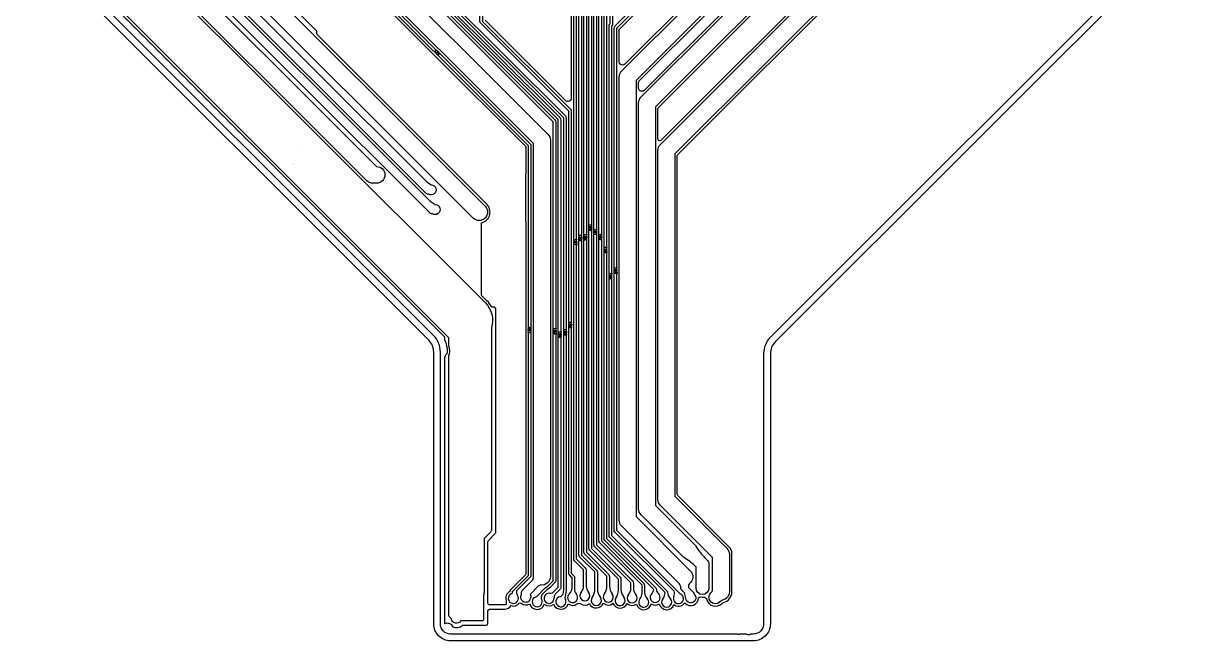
# Model space of a CAD drawing. Extents: x -945 to -170, y -475 to 73.
# Drawn here: x -876.68 to -842.2, y -420.79 to -402.44 of the extents above; entities that cross this region are included whole.
import ezdxf

# ---------------------------------------------------------------- set-up
doc = ezdxf.new("R2010")
doc.units = 0
for name, color, linetype in [('bak_bak_btr2-bcq8108', 11, 'Continuous'), ('bak_outline', 7, 'Continuous'), ('biaozhu1', 4, 'Continuous'), ('quyukuang', 5, 'Continuous')]:
    doc.layers.add(name, color=color, linetype=linetype)

msp = doc.modelspace()

# ---------------------------------------------------------------- linework, layer by layer
at = {"layer": 'bak_bak_btr2-bcq8108'}
msp.add_line((-855.19, -420.59), (-855.398, -420.59), dxfattribs=at)
at = {"layer": 'bak_bak_btr2-bcq8108', "linetype": 'Continuous'}
for points in [[(-842.404, -329.098), (-842.404, -346.279), (-842.404, -346.279), (-842.404, -382.831), (-842.404, -382.831), (-842.404, -399.357, -0.198968), (-842.638, -399.923), (-854.48, -411.764, 0.198851), (-854.685, -412.259), (-854.685, -420.29, -0.414221), (-854.985, -420.59), (-855.078, -420.59)], [(-863.484, -364.551), (-863.484, -381.304, -0.189594), (-863.51, -381.363), (-863.902, -381.755, 0.184804), (-863.905, -381.763), (-863.905, -383.751, -0.18995), (-863.931, -383.81), (-864.389, -384.268, 0.184991), (-864.393, -384.277), (-864.393, -401.797, 0.158343), (-864.39, -401.804), (-860.883, -405.311, -0.198842), (-860.857, -405.373), (-860.857, -419.003, -0.188641), (-860.883, -419.062), (-861.046, -419.223), (-861.132, -419.288), (-861.272, -419.429, 0.169044), (-861.284, -419.549)], [(-863.334, -364.616), (-863.334, -381.363, -0.198858), (-863.36, -381.425), (-863.752, -381.817, 0.248541), (-863.756, -381.829), (-863.756, -383.81, -0.197235), (-863.781, -383.872), (-864.24, -384.33, 0.247929), (-864.243, -384.342), (-864.243, -401.734, 0.182101), (-864.24, -401.742), (-860.733, -405.249, -0.205875), (-860.708, -405.314), (-860.708, -419.215, -0.223104), (-860.722, -419.244), (-860.851, -419.373, 0.202288), (-860.909, -419.517)], [(-863.185, -364.675), (-863.185, -381.425, -0.197344), (-863.21, -381.487), (-863.602, -381.879, 0.184804), (-863.606, -381.887), (-863.606, -383.872, -0.198382), (-863.631, -383.934), (-864.09, -384.392, 0.184804), (-864.094, -384.401), (-864.094, -401.665, 0.182154), (-864.09, -401.673), (-860.572, -405.192, -0.187725), (-860.549, -405.251), (-860.549, -419.289), (-860.569, -419.424, -0.091742), (-860.573, -419.437, 0.232369), (-860.57, -419.562)], [(-866.672, -367.11), (-866.672, -380.389, -0.198795), (-866.697, -380.451), (-868.129, -381.883), (-868.129, -383.726, 0.185337), (-868.125, -383.734), (-867.863, -383.996, -0.196529), (-867.839, -384.058), (-867.839, -400.091, 0.184782), (-867.835, -400.099), (-867.557, -400.377, 0.210061), (-867.547, -400.38), (-867.29, -400.381, -0.193505), (-867.23, -400.406), (-861.619, -406.017, -0.196864), (-861.595, -406.078), (-861.595, -418.843, -0.191846), (-861.62, -418.902), (-862.024, -419.306, 0.203541), (-861.994, -419.447)], [(-850.588, -375.67), (-850.588, -381.563, 0.100245), (-850.562, -381.69), (-850.544, -381.775), (-850.544, -381.974, -0.38194), (-850.594, -382.019), (-850.748, -382.019, 0.414253), (-850.798, -382.069), (-850.798, -383.491, -0.485524), (-850.71, -383.625, 0.080576), (-850.727, -383.728), (-850.727, -386.925, 0.116199), (-850.693, -387.071), (-850.693, -388.964, -0.198855), (-850.707, -389), (-852.438, -390.731, 0.198757), (-852.453, -390.766), (-852.453, -400.634), (-857.739, -405.921, -0.198874), (-857.775, -405.935, -0.414095), (-857.825, -405.885)], [(-855.458, -420.59), (-863.985, -420.59, -0.414221), (-864.285, -420.29), (-864.285, -412.209, 0.198851), (-864.49, -411.714), (-876.244, -399.96, -0.19884), (-876.478, -399.395), (-876.478, -382.857), (-876.478, -382.857)], [(-863.376, -383.363), (-863.376, -382.857), (-862.768, -382.857), (-862.768, -383.363), (-862.969, -383.363, 0.401783), (-863.035, -383.426), (-863.035, -402.381), (-860.425, -404.991, -0.198918), (-860.399, -405.053), (-860.399, -418.775, 0.25647), (-860.393, -418.786), (-860.324, -418.855, -0.198842), (-860.299, -418.917), (-860.299, -419.233, 0.198347), (-860.246, -419.406)], [(-862.318, -383.363), (-862.318, -382.857), (-861.71, -382.857), (-861.71, -383.363), (-861.913, -383.363, 0.407709), (-861.976, -383.43), (-861.976, -398.867, 0.257422), (-861.97, -398.878), (-860.275, -400.574, -0.198842), (-860.249, -400.635), (-860.249, -418.352, 0.256644), (-860.244, -418.363), (-859.982, -418.625, -0.19904), (-859.956, -418.687), (-859.956, -419.162, 0.176902), (-859.885, -419.346)], [(-861.259, -383.363), (-861.259, -382.857), (-860.651, -382.857), (-860.651, -383.363), (-860.852, -383.363, 0.409137), (-860.917, -383.428), (-860.917, -399.25, 0.182101), (-860.914, -399.258), (-860.123, -400.05, -0.187718), (-860.099, -400.109), (-860.099, -418.237, 0.182101), (-860.096, -418.245), (-859.646, -418.696, -0.187718), (-859.622, -418.755), (-859.622, -419.238, 0.158214), (-859.533, -419.5)], [(-860.2, -383.363), (-860.2, -383.359, -0.207171), (-860.2, -383.332), (-860.2, -382.857), (-859.592, -382.857), (-859.592, -383.363), (-859.992, -383.363, 0.458398), (-860.058, -383.439, -0.079032), (-860.058, -383.49), (-860.058, -399.897, 0.182718), (-860.054, -399.906), (-859.973, -399.988, -0.187872), (-859.95, -400.047), (-859.95, -418.152, 0.182479), (-859.946, -418.16), (-859.285, -418.822, -0.187872), (-859.262, -418.881), (-859.262, -419.164, 0.167098), (-859.182, -419.395)], [(-873.063, -383.428, 0.164742), (-873.022, -383.626, -0.169097), (-872.968, -383.781), (-872.968, -399.914), (-866.186, -406.695, -1), (-866.184, -407.195), (-866.29, -407.195, -0.203229), (-866.469, -407.119), (-873.389, -400.199, -0.206463), (-873.468, -400.017), (-873.468, -383.781, -0.121706), (-873.439, -383.664, 0.449908), (-873.6, -383.428), (-873.671, -383.428)], [(-860.455, -419.39, 0.1955), (-860.374, -419.231), (-860.374, -418.917, 0.182253), (-860.377, -418.909), (-860.451, -418.834, -0.187713), (-860.474, -418.775), (-860.474, -405.053, 0.182439), (-860.477, -405.045), (-863.099, -402.423, -0.215455), (-863.11, -402.394), (-863.11, -383.429, 0.420072), (-863.177, -383.363), (-863.376, -383.363)], [(-860.104, -419.349, 0.185421), (-860.031, -419.155), (-860.031, -418.687, 0.182011), (-860.034, -418.678), (-860.301, -418.412, -0.187837), (-860.324, -418.352), (-860.324, -400.635, 0.182253), (-860.327, -400.627), (-862.028, -398.926, -0.187841), (-862.051, -398.867), (-862.051, -383.427, 0.390881), (-862.114, -383.363), (-862.318, -383.363)], [(-859.777, -419.502, 0.157547), (-859.697, -419.239), (-859.697, -418.755, 0.256862), (-859.703, -418.744), (-860.149, -418.298, -0.198714), (-860.174, -418.237), (-860.174, -400.109, 0.256862), (-860.18, -400.098), (-860.967, -399.312, -0.198714), (-860.992, -399.25), (-860.992, -383.429, 0.420072), (-861.059, -383.363), (-861.259, -383.363)], [(-859.416, -419.396, 0.167285), (-859.337, -419.164), (-859.337, -418.881, 0.257493), (-859.342, -418.871), (-859.999, -418.214, -0.198714), (-860.025, -418.152), (-860.025, -400.047, 0.25734), (-860.03, -400.036), (-860.107, -399.959, -0.198751), (-860.133, -399.898), (-860.133, -383.425, 0.187688), (-860.182, -383.377, -0.155225), (-860.198, -383.363), (-860.2, -383.363)], [(-862.187, -419.396, 0.068695), (-862.146, -419.367), (-862.146, -419.338, -0.199313), (-862.135, -419.312), (-861.673, -418.85, 0.223307), (-861.669, -418.84), (-861.669, -406.076, 0.219554), (-861.674, -406.067), (-867.283, -400.459, 0.227416), (-867.293, -400.455), (-867.551, -400.455, -0.198261), (-867.612, -400.428), (-867.888, -400.152, -0.2029), (-867.914, -400.089), (-867.914, -384.056, 0.217265), (-867.918, -384.046), (-868.178, -383.787, -0.203165), (-868.204, -383.724)], [(-860.736, -419.481, 0.042464), (-860.713, -419.474), (-860.642, -419.402), (-860.624, -419.281), (-860.624, -405.251, 0.256862), (-860.629, -405.24), (-864.143, -401.726, -0.198751), (-864.169, -401.665), (-864.169, -384.401)], [(-859.125, -417.501), (-859.125, -402.589, -0.198846), (-859.1, -402.527), (-855.349, -398.777)], [(-855.285, -398.818), (-859.047, -402.58, 0.184653), (-859.05, -402.588), (-859.05, -417.504, 0.158474), (-859.047, -417.512), (-857.187, -419.371, -0.130342), (-857.177, -419.388, 0.016886), (-857.165, -419.393)], [(-854.827, -399.68), (-858.805, -403.658, -0.182587), (-858.873, -403.684, -0.414018), (-858.975, -403.582), (-858.975, -402.636, -0.198855), (-858.96, -402.601), (-855.231, -398.872, 0.198403)], [(-859.068, -419.504, 0.17077), (-858.998, -419.273), (-858.998, -418.962, 0.257381), (-859.004, -418.951), (-859.849, -418.106, -0.19893), (-859.875, -418.044), (-859.875, -399.808)], [(-859.8, -399.807), (-859.8, -418.044, 0.182429), (-859.797, -418.052), (-858.947, -418.903, -0.187936), (-858.923, -418.962), (-858.923, -419.275, 0.169473), (-858.835, -419.498)], [(-859.725, -417.934), (-859.725, -399.867, -0.18829)], [(-859.65, -399.872), (-859.65, -417.934, 0.182154), (-859.647, -417.942), (-858.578, -419.011, -0.206035), (-858.553, -419.075), (-858.553, -419.238, 0.195938), (-858.482, -419.412)], [(-854.324, -399.992), (-858.475, -404.143), (-858.475, -417.1), (-856.862, -418.713, -0.453135), (-856.887, -419.088, 0.278743), (-856.915, -419.205), (-856.776, -419.345, -0.172889), (-856.747, -419.406, -1.489853), (-856.998, -419.525, 0.092421), (-857.039, -419.369), (-857.109, -419.299, -0.093837), (-857.131, -419.269, -0.195622), (-857.137, -419.251, -0.063305), (-857.14, -419.226), (-857.14, -419.217, 0.12109), (-857.195, -419.085, -0.028197), (-857.215, -419.067), (-858.899, -417.383, -0.203229), (-858.975, -417.203), (-858.975, -404.039, -0.199008), (-858.902, -403.862), (-854.751, -399.711)], [(-875.702, -400.219), (-864.174, -411.748, -0.198811), (-864.16, -411.784), (-864.16, -411.85, -0.103124), (-864.084, -412.209, -0.255911), (-864.131, -412.294, 0.096153), (-864.16, -412.362), (-864.16, -420.272), (-864.15, -420.281, -0.493422), (-863.93, -420.37, 0.303709), (-863.625, -420.326), (-862.925, -420.326, 0.41407), (-862.875, -420.276), (-862.875, -419.901, -0.414107), (-862.825, -419.851), (-862.38, -419.851, 0.25426), (-862.187, -419.746, 0.305694), (-861.945, -419.674, -0.311696), (-861.887, -419.674, 0.350464), (-861.634, -419.687, 0.741911), (-861.201, -419.704, 0.353672), (-860.917, -419.706, 0.723009), (-860.488, -419.692, 0.349149), (-860.236, -419.696, -0.333204), (-860.113, -419.694, 0.352141), (-859.859, -419.682, 0.660997), (-859.444, -419.671, -0.017095), (-859.441, -419.673, 0.403237), (-859.16, -419.676, 0.673346), (-858.741, -419.684, 0.343208), (-858.464, -419.704, 0.774408), (-858.027, -419.693, 0.290749), (-857.785, -419.69, 0.755222), (-857.35, -419.715, 0.419904), (-857.031, -419.668, -0.035599), (-857.017, -419.667, 0.693315), (-856.622, -419.515, -0.21003), (-856.545, -419.487, 0.069729), (-856.471, -419.489, -0.327558), (-856.374, -419.56, 0.596034), (-855.92, -419.679, -0.006177), (-855.875, -419.652, 0.345031), (-855.627, -419.335), (-855.627, -418.214, 0.199064), (-855.723, -417.984), (-857.235, -416.472, -0.198874), (-857.249, -416.437), (-857.249, -406.372, -0.198856), (-857.235, -406.337), (-851.897, -400.999, 0.198913)], [(-873.542, -400.152), (-862.957, -410.738, -0.278483), (-862.771, -411.49), (-862.771, -417.517, -0.199195), (-862.785, -417.553), (-862.987, -417.754), (-862.987, -419.315, -0.062659), (-863.003, -419.439), (-863.003, -420.148, -0.414254), (-863.053, -420.198), (-863.682, -420.198, -0.707315), (-863.959, -420.14), (-864.017, -420.082, -0.198628), (-864.032, -420.047), (-864.032, -412.308, -0.114334), (-864.026, -412.286, 0.113457), (-864.009, -412.209, 0.052935), (-864.031, -412.004, -0.047182), (-864.032, -411.995), (-864.032, -411.784), (-875.574, -400.24)], [(-866.775, -400.048), (-861.093, -405.73, -0.202686), (-861.02, -405.91), (-861.02, -418.884, -0.45308), (-861.303, -419.131, 0.049894), (-861.377, -419.17), (-861.623, -419.416, -0.383065), (-861.662, -419.612, -0.41448), (-861.842, -419.612, -0.389665), (-861.879, -419.412), (-861.879, -419.37, -0.207781), (-861.842, -419.276), (-861.544, -418.978, -0.038584), (-861.542, -418.975, 0.113022), (-861.517, -418.923, -0.039186), (-861.52, -418.884), (-861.52, -406.01), (-867.156, -400.374, -0.123658)], [(-853.286, -400.306), (-857.9, -404.92), (-857.9, -416.765), (-856.733, -417.932, -0.060932), (-856.695, -417.98, 0.061466), (-856.427, -418.322), (-856.369, -418.38, -0.203851), (-856.311, -418.518), (-856.311, -419.224, -1), (-856.692, -419.224), (-856.692, -418.597), (-856.7, -418.588, 0.060826), (-857.039, -418.323, -0.01084), (-857.046, -418.319, -0.052705), (-857.086, -418.286), (-858.324, -417.048, -0.203366), (-858.4, -416.869), (-858.4, -404.816, -0.199042), (-858.327, -404.639), (-853.713, -400.026)], [(-853.789, -399.994), (-858.225, -404.431, -0.198619), (-858.297, -404.46, -0.399993), (-858.399, -404.363), (-858.399, -404.191, -0.158947), (-858.388, -404.162), (-854.27, -400.045, 0.198921)], [(-867.24, -400.608), (-861.76, -406.088, -0.198874), (-861.745, -406.124), (-861.745, -406.909), (-861.756, -406.92), (-861.756, -408.335), (-861.745, -408.335), (-861.745, -418.794, -0.198804), (-861.76, -418.829), (-862.188, -419.258, 0.177182), (-862.221, -419.328, 0.367925), (-862.334, -419.599), (-862.334, -419.712, -0.116434), (-862.38, -419.723), (-862.825, -419.723, -0.414228), (-862.875, -419.673), (-862.875, -418.86), (-862.875, -418.86), (-862.875, -417.844, -0.199174), (-862.861, -417.809), (-862.657, -417.606, 0.199058), (-862.643, -417.571), (-862.643, -410.928, 0.414095), (-862.693, -410.878), (-862.759, -410.878, 0.073391), (-862.903, -410.684), (-863.053, -410.534, -0.199149), (-863.068, -410.499), (-863.068, -408.37), (-863.033, -408.358, 0.557079), (-862.906, -407.819), (-867.94, -402.783, -0.198918), (-867.955, -402.748), (-867.955, -402.701, 0.198845), (-867.969, -402.666), (-870.319, -400.316, -0.198901)], [(-858.359, -419.542, 0.200614), (-858.297, -419.367), (-858.297, -419.136, 0.182253), (-858.3, -419.128), (-859.552, -417.876, -0.187688), (-859.575, -417.817), (-859.575, -400.331)], [(-859.5, -400.33), (-859.5, -417.817, 0.256777), (-859.494, -417.828), (-858.248, -419.074, -0.198842), (-858.222, -419.136), (-858.222, -419.368, 0.191018), (-858.148, -419.529)], [(-857.825, -405.885), (-857.825, -404.972, -0.19899), (-857.81, -404.937), (-853.233, -400.359, 0.198779)], [(-860.4, -400.682), (-860.4, -404.663, -0.66829), (-860.574, -404.735), (-862.959, -402.35)], [(-858.006, -419.387, 0.201185), (-857.946, -419.261), (-859.4, -417.808, -0.198728), (-859.425, -417.746), (-859.425, -400.894)], [(-859.35, -400.893), (-859.35, -417.746, 0.182101), (-859.347, -417.754), (-857.882, -419.22, -0.245364), (-857.871, -419.253, 0.212768), (-857.811, -419.387)], [(-851.95, -400.946), (-857.325, -406.32), (-857.325, -416.489), (-855.779, -418.035, -0.203229), (-855.703, -418.214), (-855.703, -419.335, -0.356392), (-855.903, -419.58, 0.008598), (-855.968, -419.619, -1.046714), (-856.25, -419.362), (-856.224, -419.337, 0.199282), (-856.203, -419.283), (-856.203, -418.318), (-857.749, -416.772, -0.203229), (-857.825, -416.592), (-857.825, -406.221, -0.202686), (-857.752, -406.04), (-852.377, -400.665)], [(-861.465, -419.491, -0.088333), (-861.453, -419.485, 0.043863), (-861.423, -419.474), (-861.179, -419.23), (-861.09, -419.163), (-860.936, -419.009, 0.243992), (-860.932, -418.998), (-860.932, -405.373, 0.182253), (-860.935, -405.365), (-864.443, -401.858, -0.205876), (-864.468, -401.794)], [(-861.046, -419.379, 0.199646), (-860.904, -419.32), (-860.783, -419.2), (-860.783, -405.31, 0.158161), (-860.786, -405.303), (-864.293, -401.796, -0.193268), (-864.318, -401.736, -0.013645), (-864.318, -401.734)], [(-859.275, -402.526, -0.198156), (-859.25, -402.466, 0.181225), (-859.247, -402.459), (-859.247, -401.775, -0.198799)], [(-859.172, -401.774), (-859.172, -402.458, -0.198014), (-859.197, -402.519, 0.18246), (-859.2, -402.526), (-859.2, -417.658, 0.182479), (-859.197, -417.666), (-857.55, -419.313, -0.215443), (-857.539, -419.342, 0.211168), (-857.458, -419.535)], [(-857.677, -419.543, 0.198057), (-857.614, -419.355), (-859.249, -417.72, -0.198714), (-859.275, -417.658), (-859.275, -402.526)], [(-857.351, -419.473, 0.199913), (-857.345, -419.319), (-859.1, -417.565, -0.206035), (-859.125, -417.501)], [(-858.697, -419.411, 0.19306), (-858.628, -419.238), (-858.628, -419.072, 0.15785), (-858.631, -419.064), (-859.7, -417.996, -0.193366), (-859.725, -417.936, -0.013539), (-859.725, -417.934)]]:
    msp.add_lwpolyline(points, format="xyb", dxfattribs=at)
for points in [[(-872.654, -383.466), (-872.654, -382.96), (-872.046, -382.96), (-872.046, -383.466), (-872.161, -383.466, 0.424209), (-872.223, -383.531), (-872.223, -400.088), (-864.585, -407.726), (-864.438, -407.826, -1.306448), (-864.523, -408.103, -0.181971), (-864.605, -408.066), (-872.438, -400.233, -0.20509), (-872.477, -400.141), (-872.477, -383.527, 0.415409), (-872.541, -383.466)], [(-871.718, -400.435), (-871.718, -384.115, -0.203507), (-871.681, -384.022), (-871.217, -383.558, 0.655002), (-871.259, -383.451), (-871.345, -383.451), (-871.345, -382.945), (-870.737, -382.945), (-870.737, -383.451), (-870.851, -383.451, 0.421851), (-870.914, -383.515), (-870.914, -383.559, -0.201937), (-870.95, -383.65), (-871.464, -384.165), (-871.464, -400.382), (-864.702, -407.145), (-864.56, -407.24, -1.309504), (-864.644, -407.517, -0.182563), (-864.726, -407.48), (-871.679, -400.526, -0.20508)], [(-871.083, -400.351), (-871.083, -383.992, -0.35049), (-870.888, -383.748, -0.103809), (-870.873, -383.744, 0.124743), (-870.706, -383.686), (-870.47, -383.45, 0.193365), (-870.451, -383.407), (-870.451, -382.919), (-869.843, -382.919), (-869.843, -383.425), (-870.062, -383.425, 0.185261), (-870.104, -383.443), (-870.565, -383.903, 0.19904), (-870.583, -383.948, -0.084276), (-870.585, -383.96, -0.032278), (-870.583, -383.992), (-870.583, -400.247), (-862.959, -407.873, -1), (-863.313, -408.226), (-871.007, -400.53, -0.203229)]]:
    msp.add_lwpolyline(points, format="xyb", close=True, dxfattribs=at)
at = {"layer": 'bak_bak_btr2-bcq8108'}
for centre, start, end in [((-862.119, -419.53), 116.8128, 33.627), ((-861.41, -419.63), 111.6609, 32.829), ((-861.058, -419.529), 85.1641, 4.4297), ((-860.705, -419.628), 101.9961, 25.9751), ((-860.359, -419.505), 129.8375, 41.1461), ((-859.994, -419.45), 137.4409, 43.6486), ((-859.654, -419.588), 145.242, 36.0208), ((-859.299, -419.489), 141.4657, 38.7213), ((-858.949, -419.595), 142.7338, 40.4276), ((-858.59, -419.516), 135.3843, 43.6907), ((-858.247, -419.642), 138.0491, 48.7836), ((-857.908, -419.501), 130.668, 49.6864), ((-857.564, -419.641), 139.0236, 44.805), ((-857.214, -419.535), 155.5377, 70.9946), ((-855.428, -420.443), 258.4026, 281.5974), ((-855.134, -420.451), 247.8829, 292.1171)]:
    msp.add_arc(centre, 0.15, start, end, dxfattribs=at)
at = {"layer": 'bak_outline', "linetype": 'Continuous'}
msp.add_lwpolyline([(-842.204, -329.098), (-842.204, -399.357, -0.198916), (-842.497, -400.064), (-854.338, -411.905, 0.198918), (-854.485, -412.259), (-854.485, -420.29, -0.414216), (-854.985, -420.79), (-863.985, -420.79, -0.414364), (-864.485, -420.29), (-864.485, -412.209, 0.19873), (-864.631, -411.856), (-876.385, -400.102, -0.198916), (-876.678, -399.395), (-876.678, -329.095, -0.198917)], format="xyb", dxfattribs=at)
at = {"layer": 'biaozhu1'}
for p, q in [((-864.46, -403.282), (-864.42, -403.242)), ((-864.361, -403.381), (-864.321, -403.341)), ((-859.81, -408.507), (-859.834, -408.492)), ((-859.834, -408.492), (-859.834, -408.507)), ((-859.834, -408.507), (-859.81, -408.507)), ((-859.66, -408.64), (-859.684, -408.626)), ((-859.684, -408.626), (-859.684, -408.64)), ((-859.684, -408.64), (-859.66, -408.64)), ((-859.51, -408.787), (-859.534, -408.772)), ((-859.534, -408.772), (-859.534, -408.787)), ((-859.534, -408.787), (-859.51, -408.787)), ((-859.361, -409.171), (-859.385, -409.156)), ((-859.385, -409.156), (-859.385, -409.171)), ((-859.385, -409.171), (-859.361, -409.171)), ((-859.061, -409.786), (-859.085, -409.772)), ((-859.085, -409.772), (-859.085, -409.786)), ((-859.085, -409.786), (-859.061, -409.786)), ((-859.21, -409.95), (-859.234, -409.935)), ((-859.234, -409.935), (-859.234, -409.95)), ((-859.234, -409.95), (-859.21, -409.95)), ((-859.21, -410.02), (-859.234, -410.005)), ((-859.234, -410.005), (-859.234, -410.02)), ((-859.234, -410.02), (-859.21, -410.02)), ((-860.742, -411.741), (-860.742, -411.756)), ((-860.718, -411.756), (-860.742, -411.741)), ((-860.742, -411.756), (-860.718, -411.756))]:
    msp.add_line(p, q, dxfattribs=at)
at = {"layer": 'biaozhu1', "linetype": 'Continuous'}
for points in [[(-864.427, -403.24, -1.523158), (-864.419, -403.232), (-864.407, -403.231, -0.701217), (-864.403, -403.239), (-864.453, -403.289, -1), (-864.46, -403.282)], [(-864.42, -403.242, -0.069186), (-864.421, -403.242), (-864.427, -403.24)], [(-864.357, -403.292), (-864.373, -403.277, -1), (-864.366, -403.27), (-864.344, -403.292, -0.594736), (-864.346, -403.3), (-864.368, -403.305, -1.03398), (-864.421, -403.322)], [(-864.421, -403.316, -0.08095), (-864.421, -403.314), (-864.418, -403.307, -1), (-864.409, -403.311, 0.637807), (-864.391, -403.333)], [(-864.391, -403.333, 0.372943), (-864.376, -403.311), (-864.382, -403.306, -0.594736), (-864.379, -403.297), (-864.357, -403.292)], [(-864.328, -403.339, -1.523158), (-864.32, -403.331), (-864.308, -403.33, -0.701217), (-864.304, -403.338), (-864.354, -403.388, -1), (-864.361, -403.381)], [(-864.321, -403.341, -0.069186), (-864.322, -403.341), (-864.328, -403.339)], [(-859.862, -408.441, -1), (-859.862, -408.431), (-859.806, -408.431)], [(-859.81, -408.425, -1.522268), (-859.799, -408.425), (-859.789, -408.433, -0.70052), (-859.792, -408.441), (-859.862, -408.441)], [(-859.806, -408.431, -0.069267), (-859.807, -408.43), (-859.81, -408.425)], [(-860.312, -408.874, -1), (-860.312, -408.864), (-860.255, -408.864)], [(-860.259, -408.857, -1.522268), (-860.248, -408.857), (-860.239, -408.865, -0.70052), (-860.242, -408.874), (-860.312, -408.874)], [(-860.255, -408.864, -0.069267), (-860.256, -408.862), (-860.259, -408.857)], [(-860.167, -408.888, -0.871219), (-860.121, -408.868, -0.486307), (-860.091, -408.866)], [(-860.162, -408.75, -1), (-860.162, -408.74), (-860.105, -408.74)], [(-860.097, -408.82), (-860.097, -408.798, -1), (-860.087, -408.798), (-860.087, -408.829, -0.595633), (-860.095, -408.833), (-860.114, -408.821, -0.694253), (-860.167, -408.817, -0.095784), (-860.167, -408.815)], [(-860.091, -408.866, -0.461994), (-860.102, -408.904, -0.324969), (-860.121, -408.896, -0.596255), (-860.167, -408.889, -0.095784), (-860.167, -408.888)], [(-860.11, -408.733, -1.522268), (-860.098, -408.733), (-860.089, -408.741, -0.70052), (-860.092, -408.75), (-860.162, -408.75)], [(-860.151, -408.787, -1), (-860.147, -408.797, 0.637699), (-860.15, -408.825)], [(-860.15, -408.825, 0.372906), (-860.124, -408.819), (-860.124, -408.812, -0.595633), (-860.116, -408.808), (-860.097, -408.82)], [(-860.099, -408.871, 0.425409), (-860.114, -408.875), (-860.116, -408.882)], [(-860.105, -408.74, -0.069267), (-860.106, -408.739), (-860.11, -408.733)], [(-860.012, -408.728, -1), (-860.012, -408.718), (-859.956, -408.718)], [(-859.947, -408.798), (-859.947, -408.776, -1), (-859.937, -408.776), (-859.937, -408.807, -0.595633), (-859.945, -408.811), (-859.964, -408.799, -0.694253), (-860.017, -408.795, -0.095784), (-860.017, -408.793)], [(-859.937, -408.86, -0.42058), (-860.013, -408.87), (-860.017, -408.862, -0.095784), (-860.017, -408.86)], [(-859.96, -408.711, -1.522268), (-859.948, -408.711), (-859.939, -408.719, -0.70052), (-859.942, -408.728), (-860.012, -408.728)], [(-860.004, -408.838, -1.487491), (-860.005, -408.849, 0.775711), (-859.986, -408.871)], [(-860.001, -408.765, -1), (-859.997, -408.775, 0.637699), (-860, -408.803)], [(-860, -408.803, 0.372906), (-859.974, -408.797), (-859.974, -408.79, -0.595633), (-859.966, -408.786), (-859.947, -408.798)], [(-859.956, -408.718, -0.069267), (-859.956, -408.717), (-859.96, -408.711)], [(-859.867, -408.576, -0.384765), (-859.822, -408.549, -0.472809), (-859.788, -408.578)], [(-859.788, -408.578, -0.401992), (-859.864, -408.587), (-859.867, -408.578, -0.095784), (-859.867, -408.576)], [(-859.713, -408.574, -1), (-859.713, -408.564), (-859.656, -408.564)], [(-859.713, -408.714, -1), (-859.713, -408.704), (-859.656, -408.704)], [(-859.66, -408.558, -1.522268), (-859.649, -408.558), (-859.639, -408.566, -0.70052), (-859.643, -408.574), (-859.713, -408.574)], [(-859.66, -408.698, -1.522268), (-859.649, -408.698), (-859.639, -408.706, -0.70052), (-859.643, -408.714), (-859.713, -408.714)], [(-859.656, -408.564, -0.069267), (-859.657, -408.563), (-859.66, -408.558)], [(-859.656, -408.704, -0.069267), (-859.657, -408.703), (-859.66, -408.698)], [(-859.563, -408.721, -1), (-859.563, -408.711), (-859.506, -408.711)], [(-859.568, -408.873), (-859.568, -408.833, -0.650111), (-859.559, -408.829), (-859.526, -408.858, 0.341992), (-859.498, -408.858)], [(-859.558, -408.844), (-859.558, -408.873, -1), (-859.568, -408.873)], [(-859.51, -408.704, -1.522268), (-859.499, -408.704), (-859.489, -408.712, -0.70052), (-859.493, -408.721), (-859.563, -408.721)], [(-859.488, -408.862, -0.42173), (-859.532, -408.866), (-859.558, -408.844)], [(-859.498, -408.858, 0.570938), (-859.509, -408.841, -1), (-859.509, -408.831)], [(-859.506, -408.711, -0.069267), (-859.507, -408.71), (-859.51, -408.704)], [(-860.247, -408.944), (-860.247, -408.921, -1), (-860.237, -408.921), (-860.237, -408.953, -0.595633), (-860.245, -408.957), (-860.264, -408.945, -0.694253), (-860.316, -408.94, -0.095784), (-860.317, -408.939)], [(-860.314, -409.002, -1), (-860.31, -408.992), (-860.247, -409.018)], [(-860.247, -409.018), (-860.247, -408.986, -1), (-860.237, -408.986), (-860.237, -409.026, -0.539242), (-860.244, -409.03), (-860.314, -409.002)], [(-860.3, -408.911, -1), (-860.297, -408.92, 0.637699), (-860.299, -408.948)], [(-860.299, -408.948, 0.372906), (-860.273, -408.943), (-860.273, -408.936, -0.595633), (-860.266, -408.931), (-860.247, -408.944)], [(-860.116, -408.882), (-860.114, -408.889, 0.425256), (-860.099, -408.892)], [(-859.413, -409.105, -1), (-859.413, -409.095), (-859.356, -409.095)], [(-859.361, -409.088, -1.522268), (-859.349, -409.088), (-859.34, -409.096, -0.70052), (-859.343, -409.105), (-859.413, -409.105)], [(-859.402, -409.212, -1), (-859.398, -409.222, 0.637699), (-859.4, -409.25)], [(-859.356, -409.095, -0.069267), (-859.357, -409.094), (-859.361, -409.088)], [(-859.348, -409.245), (-859.348, -409.223, -1), (-859.338, -409.223), (-859.338, -409.254, -0.595633), (-859.346, -409.258), (-859.365, -409.246, -0.694253), (-859.418, -409.242, -0.095784), (-859.418, -409.24)], [(-859.4, -409.25, 0.372906), (-859.375, -409.244), (-859.375, -409.237, -0.595633), (-859.367, -409.233), (-859.348, -409.245)], [(-859.263, -409.884, -1), (-859.263, -409.874), (-859.206, -409.874)], [(-859.21, -409.867, -1.522268), (-859.199, -409.867), (-859.189, -409.875, -0.70052), (-859.193, -409.884), (-859.263, -409.884)], [(-859.206, -409.874, -0.069267), (-859.207, -409.873), (-859.21, -409.867)], [(-859.113, -409.72, -1), (-859.113, -409.71), (-859.056, -409.71)], [(-859.101, -409.865, 0.819215), (-859.076, -409.839, -0.735195), (-859.072, -409.83), (-859.042, -409.833, -0.388911), (-859.038, -409.838), (-859.038, -409.867, -1), (-859.048, -409.867), (-859.048, -409.843), (-859.063, -409.841, -0.644414), (-859.094, -409.877), (-859.104, -409.875, -0.113002), (-859.106, -409.873), (-859.113, -409.868, -0.127516), (-859.114, -409.866), (-859.118, -409.857, -0.095784), (-859.118, -409.855)], [(-859.061, -409.704, -1.522268), (-859.049, -409.704), (-859.04, -409.712, -0.70052), (-859.043, -409.72), (-859.113, -409.72)], [(-859.102, -409.828, -1), (-859.098, -409.837, 0.637699), (-859.101, -409.865)], [(-859.056, -409.71, -0.069267), (-859.057, -409.709), (-859.061, -409.704)], [(-861.682, -411.499, -0.688679), (-861.648, -411.474), (-861.637, -411.481), (-861.612, -411.502)], [(-861.66, -411.515, -0.328001), (-861.681, -411.501, -0.134382), (-861.682, -411.499)], [(-861.682, -411.577), (-861.682, -411.546, -0.595633), (-861.674, -411.542), (-861.655, -411.554, -1.208225), (-861.612, -411.585)], [(-861.672, -411.555), (-861.672, -411.577, -1), (-861.682, -411.577)], [(-861.68, -411.634, -0.70052), (-861.677, -411.625), (-861.607, -411.625, -1), (-861.607, -411.635), (-861.663, -411.635)], [(-861.672, -411.489, 0.570938), (-861.66, -411.505, -1), (-861.66, -411.515)], [(-861.612, -411.502), (-861.612, -411.473, -1), (-861.602, -411.473), (-861.602, -411.513, -0.650111), (-861.61, -411.517), (-861.643, -411.488, 0.341992), (-861.672, -411.489)], [(-861.619, -411.55, 0.372906), (-861.645, -411.556), (-861.645, -411.563, -0.595633), (-861.653, -411.567), (-861.672, -411.555)], [(-861.612, -411.585), (-861.618, -411.588, -1), (-861.622, -411.578, 0.637699), (-861.619, -411.55)], [(-860.92, -411.521, -1), (-860.92, -411.511), (-860.863, -411.511)], [(-860.855, -411.591), (-860.855, -411.569, -1), (-860.845, -411.569), (-860.845, -411.6, -0.595633), (-860.853, -411.605), (-860.872, -411.592, -0.694253), (-860.925, -411.588, -0.095784), (-860.925, -411.586)], [(-860.868, -411.504, -1.522268), (-860.856, -411.504), (-860.847, -411.512, -0.70052), (-860.85, -411.521), (-860.92, -411.521)], [(-860.908, -411.559, -1), (-860.905, -411.568, 0.637699), (-860.907, -411.596)], [(-860.908, -411.629, -1), (-860.905, -411.638, 0.637699), (-860.907, -411.666)], [(-860.907, -411.596, 0.372906), (-860.882, -411.59), (-860.882, -411.583, -0.595633), (-860.874, -411.579), (-860.855, -411.591)], [(-860.863, -411.511, -0.069267), (-860.864, -411.51), (-860.868, -411.504)], [(-860.77, -411.62, -1), (-860.77, -411.61), (-860.714, -411.61)], [(-860.718, -411.603, -1.522268), (-860.706, -411.603), (-860.697, -411.611, -0.70052), (-860.7, -411.62), (-860.77, -411.62)], [(-860.714, -411.61, -0.069267), (-860.714, -411.609), (-860.718, -411.603)], [(-860.611, -411.553, -1), (-860.611, -411.543), (-860.555, -411.543)], [(-860.546, -411.623), (-860.546, -411.601, -1), (-860.536, -411.601), (-860.536, -411.632, -0.595633), (-860.544, -411.636), (-860.563, -411.624, -0.694253), (-860.616, -411.62, -0.095784), (-860.616, -411.618)], [(-860.559, -411.536, -1.522268), (-860.547, -411.536), (-860.538, -411.544, -0.70052), (-860.541, -411.553), (-860.611, -411.553)], [(-860.6, -411.59, -1), (-860.596, -411.599, 0.637699), (-860.599, -411.627)], [(-860.599, -411.627, 0.372906), (-860.573, -411.622), (-860.573, -411.615, -0.595633), (-860.565, -411.611), (-860.546, -411.623)], [(-860.555, -411.543, -0.069267), (-860.556, -411.542), (-860.559, -411.536)], [(-860.461, -411.333, -1), (-860.461, -411.323), (-860.405, -411.323)], [(-860.396, -411.403), (-860.396, -411.381, -1), (-860.386, -411.381), (-860.386, -411.412, -0.595633), (-860.394, -411.417), (-860.413, -411.404, -0.694253), (-860.466, -411.4, -0.095784), (-860.466, -411.398)], [(-860.466, -411.468, -0.379229), (-860.42, -411.443, -0.575841), (-860.39, -411.481, -0.205996), (-860.393, -411.484), (-860.399, -411.487)], [(-860.417, -411.454, -0.597521), (-860.437, -411.49, -0.359264), (-860.466, -411.47, -0.095784), (-860.466, -411.468)], [(-860.409, -411.316, -1.522268), (-860.398, -411.316), (-860.388, -411.324, -0.70052), (-860.391, -411.333), (-860.461, -411.333)], [(-860.45, -411.371, -1), (-860.446, -411.38, 0.637699), (-860.449, -411.408)], [(-860.449, -411.408, 0.372906), (-860.423, -411.403), (-860.423, -411.395, -0.595633), (-860.415, -411.391), (-860.396, -411.403)], [(-860.399, -411.487, -1.487712), (-860.399, -411.476, 0.775304), (-860.417, -411.454)], [(-860.405, -411.323, -0.069267), (-860.406, -411.322), (-860.409, -411.316)], [(-861.659, -411.642, -1.522268), (-861.671, -411.642), (-861.68, -411.634)], [(-861.663, -411.635, -0.069267), (-861.663, -411.636), (-861.659, -411.642)], [(-860.855, -411.661), (-860.855, -411.639, -1), (-860.845, -411.639), (-860.845, -411.67, -0.595633), (-860.853, -411.675), (-860.872, -411.662, -0.694253), (-860.925, -411.658, -0.095784), (-860.925, -411.656)], [(-860.907, -411.666, 0.372906), (-860.882, -411.66), (-860.882, -411.653, -0.595633), (-860.874, -411.649), (-860.855, -411.661)], [(-860.705, -411.69), (-860.705, -411.668, -1), (-860.695, -411.668), (-860.695, -411.699, -0.595633), (-860.703, -411.704), (-860.722, -411.691, -0.694253), (-860.775, -411.687, -0.095784), (-860.775, -411.685)], [(-860.759, -411.658, -1), (-860.755, -411.667, 0.637699), (-860.758, -411.695)], [(-860.758, -411.695, 0.372906), (-860.732, -411.689), (-860.732, -411.682, -0.595633), (-860.724, -411.678), (-860.705, -411.69)], [(-860.599, -411.697, 0.819215), (-860.575, -411.672, -0.735195), (-860.571, -411.663), (-860.541, -411.666, -0.388911), (-860.536, -411.671), (-860.536, -411.699, -1), (-860.546, -411.699), (-860.546, -411.675), (-860.561, -411.674, -0.644414), (-860.593, -411.71), (-860.603, -411.707, -0.113002), (-860.605, -411.706), (-860.611, -411.7, -0.127516), (-860.613, -411.698), (-860.616, -411.69, -0.095784), (-860.616, -411.688)], [(-860.6, -411.66, -1), (-860.596, -411.669, 0.637699), (-860.599, -411.697)]]:
    msp.add_lwpolyline(points, format="xyb", dxfattribs=at)
for points in [[(-859.862, -408.517, -1), (-859.862, -408.507), (-859.844, -408.507), (-859.844, -408.484, -0.589349), (-859.837, -408.479), (-859.79, -408.508, -0.761311), (-859.793, -408.517), (-859.834, -408.517), (-859.834, -408.526, -1), (-859.844, -408.526), (-859.844, -408.517)], [(-859.857, -408.575), (-859.855, -408.581, 0.272445), (-859.8, -408.581, 0.311837), (-859.8, -408.566, 0.272432), (-859.855, -408.566), (-859.857, -408.572)], [(-859.713, -408.65, -1), (-859.713, -408.64), (-859.694, -408.64), (-859.694, -408.617, -0.589349), (-859.687, -408.612), (-859.64, -408.641, -0.761311), (-859.643, -408.65), (-859.684, -408.65), (-859.684, -408.659, -1), (-859.694, -408.659), (-859.694, -408.65)], [(-859.563, -408.797, -1), (-859.563, -408.787), (-859.544, -408.787), (-859.544, -408.763, -0.589349), (-859.537, -408.759), (-859.49, -408.788, -0.761311), (-859.493, -408.797), (-859.534, -408.797), (-859.534, -408.806, -1), (-859.544, -408.806), (-859.544, -408.797)], [(-859.413, -409.181, -1), (-859.413, -409.171), (-859.395, -409.171), (-859.395, -409.147, -0.589349), (-859.387, -409.143), (-859.34, -409.171, -0.761311), (-859.343, -409.181), (-859.385, -409.181), (-859.385, -409.19, -1), (-859.395, -409.19), (-859.395, -409.181)], [(-859.113, -409.796, -1), (-859.113, -409.786), (-859.095, -409.786), (-859.095, -409.763, -0.589349), (-859.087, -409.758), (-859.04, -409.787, -0.761311), (-859.043, -409.796), (-859.085, -409.796), (-859.085, -409.805, -1), (-859.095, -409.805), (-859.095, -409.796)], [(-859.263, -409.96, -1), (-859.263, -409.95), (-859.244, -409.95), (-859.244, -409.926, -0.589349), (-859.237, -409.922), (-859.19, -409.95, -0.761311), (-859.193, -409.96), (-859.234, -409.96), (-859.234, -409.969, -1), (-859.244, -409.969), (-859.244, -409.96)], [(-859.263, -410.03, -1), (-859.263, -410.02), (-859.244, -410.02), (-859.244, -409.996, -0.589349), (-859.237, -409.992), (-859.19, -410.02, -0.761311), (-859.193, -410.03), (-859.234, -410.03), (-859.234, -410.039, -1), (-859.244, -410.039), (-859.244, -410.03)], [(-860.77, -411.766, -1), (-860.77, -411.756), (-860.752, -411.756), (-860.752, -411.732, -0.589349), (-860.744, -411.728), (-860.697, -411.757, -0.761311), (-860.7, -411.766), (-860.742, -411.766), (-860.742, -411.775, -1), (-860.752, -411.775), (-860.752, -411.766)]]:
    msp.add_lwpolyline(points, format="xyb", close=True, dxfattribs=at)
at = {"layer": 'biaozhu1'}
for centre, radius in [((-860.142, -408.882), 0.0152), ((-859.964, -408.859), 0.0151), ((-860.44, -411.467), 0.0151)]:
    msp.add_circle(centre, radius, dxfattribs=at)
for centre, radius, start, end in [((-864.416, -403.319), 0.00571, 144.2191, 216.9653), ((-860.144, -408.81), 0.0236, 106.4931, 191.8563), ((-859.994, -408.788), 0.0236, 106.4931, 191.8563), ((-859.998, -408.857), 0.0197, 108.9489, 189.1081), ((-859.967, -408.859), 0.0233, 90.0194, 213.449), ((-859.963, -408.86), 0.0255, 0.8043, 99.5305), ((-859.508, -408.853), 0.0219, 337.0464, 92.2276), ((-860.294, -408.934), 0.0236, 106.4931, 191.8563), ((-860.118, -408.882), 0.0213, 330.4443, 29.5557), ((-859.395, -409.235), 0.0236, 106.4931, 191.8563), ((-859.095, -409.851), 0.0236, 106.4931, 191.8563), ((-860.902, -411.581), 0.0236, 106.4931, 191.8563), ((-860.593, -411.613), 0.0236, 106.4931, 191.8563), ((-860.443, -411.393), 0.0236, 106.4931, 191.8563), ((-860.902, -411.651), 0.0236, 106.4931, 191.8563), ((-860.752, -411.68), 0.0236, 106.4931, 191.8563), ((-860.593, -411.683), 0.0236, 106.4931, 191.8563)]:
    msp.add_arc(centre, radius, start, end, dxfattribs=at)
at = {"layer": 'quyukuang', "linetype": 'Continuous', "const_width": 0.001}
msp.add_lwpolyline([(-868.185, -415.005), (-868.185, -399.627), (-852.288, -399.627), (-852.288, -415.005)], close=True, dxfattribs=at)
msp.add_lwpolyline([(-869.109, -407.216), (-869.109, -406.216, -0.414228), (-869.009, -406.116), (-868.514, -406.116, -1), (-868.514, -406.316), (-868.909, -406.316), (-868.909, -406.592), (-868.704, -406.592, -1), (-868.704, -406.792), (-868.909, -406.792), (-868.909, -407.216, -1)], format="xyb", close=True, dxfattribs=at)

doc.saveas('drawing.dxf')
